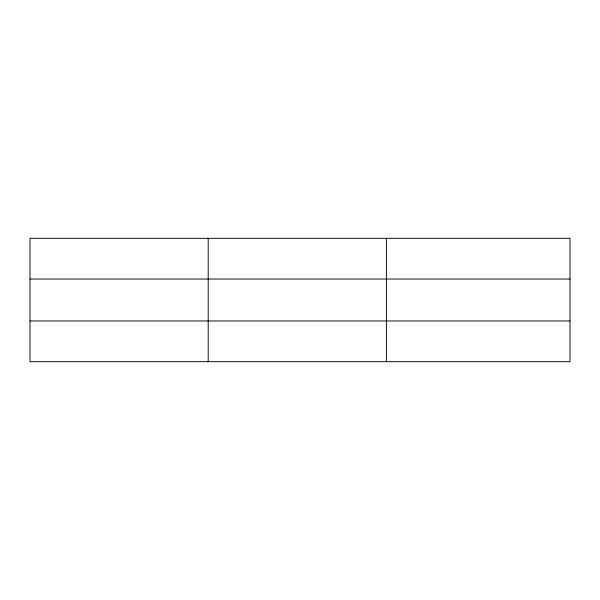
<?xml version="1.0" encoding="UTF-8"?>
<svg xmlns="http://www.w3.org/2000/svg" width="600" height="600" viewBox="0 0 600 600"><rect width="100%" height="100%" fill="white"/><g stroke="black" fill="none" stroke-linecap="round" stroke-linejoin="round"><path stroke-width="0.9" d="M208.2 361.673L208.2 238.327M386.4 361.673L386.4 238.327M570 279.03L570 238.327L30 238.327L30 361.673L570 361.673L570 279.03L30 279.03M30 320.97L570 320.97"/></g></svg>
